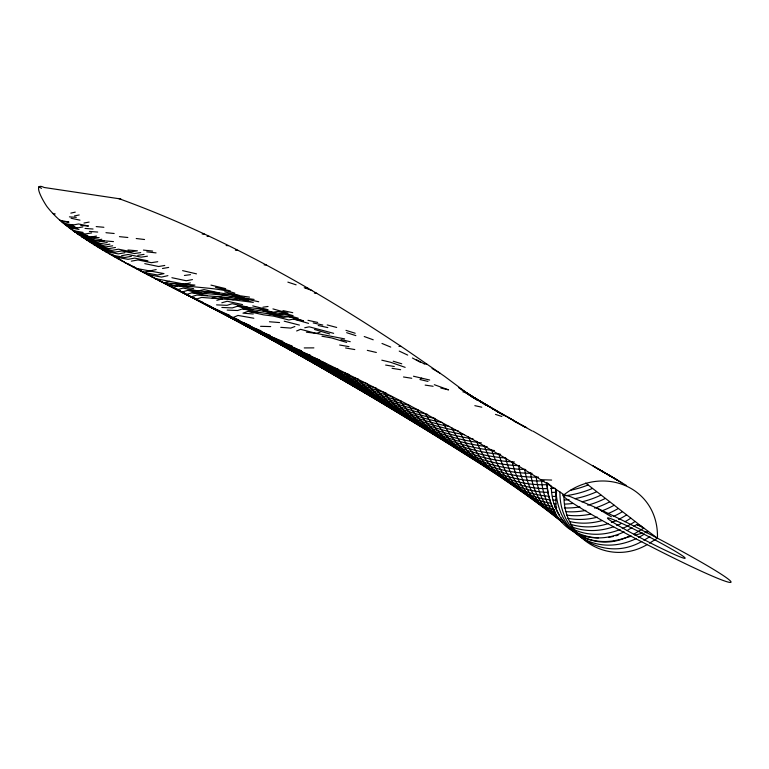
<?xml version="1.0" encoding="UTF-8"?>
<svg xmlns="http://www.w3.org/2000/svg" width="769" height="769" viewBox="0 0 769 769"><rect width="100%" height="100%" fill="white"/><g stroke="black" fill="none" stroke-linecap="round" stroke-linejoin="round"><path stroke-width="1.15" d="M421.595 378.137L419.961 379.54L427.977 381.414M627.196 530.514L632.003 527.505M633.916 526.304L636.799 524.496L639.414 524.775L657.457 538.194L649.44 543.183M643.913 540.338L649.872 536.647M647.431 544.433C609.384 567.003 562.504 538.858 564.004 494.765C602.521 464.313 658.898 486.796 657.457 538.194M634.012 534.051L643.826 528.092L636.799 524.496L641.615 526.429M624.168 531.812C609.692 538.944 592.178 540.174 577.24 533.676M641.875 541.405C604.405 562.975 558.852 534.964 559.995 492.016C437.426 412.126 302.4 354.115 172.516 287.491C136.478 268.679 99.422 250.838 66.99 226.057C59.559 220.53 52.782 214.013 47.082 206.736C44.698 203.525 31.02 181.061 44.189 187.492L120.868 198.998M629.898 535.772C593.082 555.324 551.065 526.871 551.354 486.191L547.095 482.701C547.672 501.676 556.083 522.151 573.491 531.475M296.642 330.968L300.602 329.324L316.165 333.381L344.647 338.889M294.873 326.517L290.749 328.094L280.752 327.334M227.191 310.09L237.621 310.522L242.639 308.792L252.934 309.657L283.184 313.944L298.257 318.212L258.192 312.233L247.926 311.378L242.975 313.156L253.261 313.992M252.751 305.899L268.045 309.705L237.4 306.225L232.305 307.917L221.857 307.465M254.097 299.42L223.568 295.133L202.785 293.258L192.269 292.701L186.348 294.498A680.93 578.269 -86.5 0 0 229.835 315.386M249.521 297.113L218.973 292.835L198.191 290.951L187.665 290.374L181.695 292.143A695.878 590.419 -87.2 0 0 210.466 306.264M320.067 332.246L316.165 333.381L306.427 332.179M221.808 302.784L227.23 301.237L242.543 304.591M631.541 536.147L623.726 538.348A75.987 61.241 -59.9 0 1 577.336 534.061M634.896 535.205L642.721 533.004M644.951 532.379L648.305 531.437A75.698 60.924 -59.9 0 1 646.383 532.773M185.589 293.643A741.095 626.812 -88.9 0 1 167.988 285.203L174.034 283.54C194.067 288.51 215.137 286.789 234.891 293.172M180.09 290.778A755.225 638.135 -89.5 0 1 163.489 282.934L169.555 281.31L184.531 284.146L194.922 285.097L189.059 286.395L167.988 285.203M216.829 300.323L222.52 298.862M212.109 297.939L217.838 296.517L232.872 299.785L253.309 302.4L238.448 298.757L232.872 299.785L201.593 297.42L195.759 299.295A652.698 555.122 -85.4 0 0 249.848 325.354M167.921 275.638L161.49 277.09L147.139 274.408A806.941 679.238 88.5 0 0 152.627 276.898M70.835 213.128L75.266 212.138M149.859 275.283A820.436 689.812 88 0 1 143.274 272.351L156.203 269.563M190.414 282.867L184.531 284.146L163.489 282.934M304.745 327.757L309.205 326.815L333.64 333.333M74.468 215.926L79.188 214.964M268.333 313.521L283.674 317.395L288.365 316.511L303.457 320.798L293.585 319.097L288.865 319.981L273.61 316.117L263.498 314.838L247.926 311.378M67.422 225.23A1092.701 895.549 77.9 0 1 65.125 224.596L72.94 225.019L78.611 223.971L88.483 226.019L80.735 225.452M83.984 223.039L89.127 222.087M192.461 279.589L186.242 280.743L171.891 277.705M124.895 252.713L118.378 253.895L105.497 251.521A957.251 794.646 83.2 0 0 107.747 252.367M121.579 255.693L128.135 254.501L141.15 257.154L147.446 256.192M131.403 256.298L124.799 257.5L111.707 255.087A932.701 776.2 84 0 0 115.984 256.74M131.326 261.162L138.016 259.941L151.33 262.681L157.751 261.7M283.184 313.944L278.416 314.8L263.094 310.955M238.736 319.904A666.54 566.513 -85.9 0 1 191.029 296.892L196.912 295.046L228.201 297.449L233.824 296.44L258.711 301.746M71.075 228.153A1082.156 887.686 78.4 0 1 68.874 227.518L76.967 227.97L82.869 226.932M96.538 236.054L90.367 237.14L79.111 235.035A1051.55 864.865 79.8 0 0 82.408 236.073M162.509 268.496L168.661 267.429M115.465 247.464L108.958 248.598L96.538 246.311A994.48 822.282 82 0 0 99.855 247.483M101.825 239.265L95.491 240.351L83.975 238.207A1031.123 849.947 80.5 0 0 86.224 238.948M164.777 265.449L158.616 266.516L144.755 263.642M113.466 241.61L104.507 240.88L98.096 241.966L86.445 239.813A1022.28 843.401 80.8 0 0 88.714 240.562M107.218 242.514L100.71 243.6L88.935 241.418A1014.263 837.403 81.1 0 0 91.078 242.148M91.617 232.93L85.33 233.968L74.631 231.95A1071.986 879.659 79.2 0 0 76.938 232.651M109.938 244.148L103.354 245.234L91.444 243.042A1006.996 831.904 81.4 0 0 93.616 243.783M112.687 245.801L106.026 246.887L93.981 244.667A1000.411 826.877 81.7 0 0 96.173 245.436M140.717 252.588L134.498 253.549L121.685 250.944L115.215 252.117L102.421 249.762A970.699 804.624 82.8 0 0 106.901 251.396M137.805 255.346L144.063 254.385M262.921 307.206L268.054 306.466M184.406 275.465L190.501 274.668M304.255 347.924L313.887 347.876M260.566 326.316L270.717 326.585M551.633 480.067L541.424 479.712A77.775 63.068 -60.9 0 0 562.35 522.353M216.56 304.87L227.038 305.341L232.2 303.697L247.714 307.11M61.433 221.693L68.979 222.097L59.655 220.251A1118.02 913.707 77.1 0 0 61.847 220.818M81.533 236.621L99.172 237.65L92.924 238.736L81.533 236.621A1040.851 857.079 80.1 0 0 83.754 237.333M86.445 239.813L104.507 240.88M69.421 216.858L76.304 217.339M85.032 228.422L93.049 229.027M89.406 231.421L97.701 232.065M269.448 321.759L279.551 322.567M127.962 250.002L137.391 250.809L131.22 251.771L118.493 249.185L112.072 250.348L99.384 248.012A985.002 815.169 82.3 0 0 102.719 249.214M96.202 226.586L103.882 227.288M105.968 232.699L114.177 233.497M119.435 236.65L127.856 237.496M143.447 250.079L152.675 251.098M146.744 251.848L156.059 252.886M136.219 238.515L144.553 239.524M228.201 297.449L248.647 300.064M425.17 385.106L433.12 386.278M403.494 376.983L411.742 378.271M392.084 368.313L400.639 369.706M385.644 365.073L394.305 366.496M339.667 345.012L348.972 346.636M345.589 347.973L354.807 349.568M321.971 336.236L331.487 337.908L346.665 342.426M253.847 318.241L237.986 315.434L233.19 317.491A547.691 467.408 -80.7 0 0 319.702 359.94M87.839 235.545L76.708 233.468A1063.306 873.344 79.5 0 0 79.976 234.468M143.274 272.351L157.558 275.023L163.98 273.601L135.642 268.304A849.361 712.229 87 0 0 141.121 270.669M83.139 232.44L72.69 230.469A1075.793 882.62 78.9 0 0 74.968 231.142M169.555 281.31L154.973 278.561A781.679 659.254 89.5 0 0 171.593 286.164M68.874 227.518L79.005 229.46M193.615 288.663L178.543 285.799L172.516 287.491A729.252 617.815 -87.8 0 0 190.078 296.055M187.665 290.374L202.785 293.258L208.601 291.893L223.568 295.133L229.229 294.143L244.023 297.738M192.269 292.701L207.428 295.584M76.967 227.97L66.99 226.057A1086.857 891.233 78.2 0 0 69.162 226.663M72.94 225.019L63.269 223.145A1099.824 900.73 77.6 0 0 65.538 223.75M65.125 224.596L74.939 226.49M147.908 260.826L134.69 258.115L128.048 259.326L114.86 256.894A921.483 767.683 84.4 0 0 119.157 258.576M282.934 310.599L292.758 312.685M71.094 218.252L79.966 220.155M218.973 292.835L204.045 289.615L198.191 290.951L183.089 288.077L177.091 289.807A711.421 602.963 -87.8 0 0 194.576 298.487M307.994 320.327L317.693 322.432M313.166 322.922L322.826 325.037M318.222 325.498L327.834 327.613M474.838 405.657L481.779 407.186M237.4 306.225L252.934 309.657M242.639 308.792L258.192 312.233M340.955 339.571L350.241 341.705M182.599 270.63L196.489 273.86M440.858 388.076L448.567 389.864L434.302 384.692M367.313 350.356L376.349 352.471M413.462 376.224L429.679 380.03M381.808 360.19L390.498 362.237L405.148 367.351M210.966 285.107L225.692 288.635M215.503 287.337L230.267 290.893M224.683 291.864L239.438 295.45M257.903 308.417L273.206 312.243L278.042 311.416L293.104 315.646M284.203 321.182L299.429 325.095M327.209 324.941L336.678 327.45M118.493 198.469C220.357 235.333 315.588 289.019 405.398 349.27L444.434 376.243L469.455 394.91M272.947 308.907L288 313.108M293.585 319.097L308.561 323.374M314.463 329.468L329.67 333.938M564.004 494.765L570.55 496.707L597.465 508.309A94.731 5.239 27.4 0 1 725.628 577.163A94.731 5.239 27.4 0 1 654.275 548.278A94.731 5.239 27.4 0 1 564.004 494.765L559.995 492.016M393.199 361.219L401.745 363.795M345.954 330.353L355.191 333.246M346.656 332.689L355.855 335.63M287.866 282.127L296.113 284.828M495.496 414.395L501.859 416.49M304.236 287.721L312.339 290.615M364.227 336.524L373.225 339.802M381.991 343.455L390.729 347.088M514.24 421.345L526.65 427.612M399.236 351.097L407.705 355.095M415.923 359.45L424.113 363.785M412.415 357.989L420.585 362.391M513.99 420.624L463.899 391.815M533.013 431.149L621.775 482.73M501.657 413.799L513.913 420.672M525.9 427.458L532.119 430.967M507.8 417.24L519.719 424.027M513.769 420.614L525.583 427.41L520.7 424.584M618.026 480.442L593.139 466.014L616.882 479.837M603.482 472.003L598.282 468.994L612.057 476.972M469.35 394.939L488.546 406.205L474.848 398.092L476.338 398.996M608.346 474.829L626.572 485.566M432.053 368.476L439.955 373.148M481.711 402.158L498.966 412.54L496.995 411.348M596.821 508.021L611.384 516.787M467.879 393.718L495.025 410.146M499.821 413.068L501.542 414.126M500.215 413.299L492.4 408.493L498.966 412.54M502.167 414.501L504.118 415.702M38.806 186.723L41.488 188.376M465.149 392.113L477.126 399.62M470.003 395.151L477.934 400.188M481.903 402.696L467.783 393.555M479.827 401.38L481.798 402.648M482.865 403.321L485.758 405.186M461.14 389.306L477.684 400.399M458.603 387.586L473.137 397.189L468.484 394.064M465.889 392.392L476.569 399.582L474.829 398.419M471.349 396.073L476.126 399.342M466.562 392.978L472.349 397.092M472.041 396.794L473.771 398.044M585.642 483.028L639.414 524.775M548.941 496.803L551.44 504.695A76.794 61.991 -60 0 0 555.708 513.077M546.528 483.038L548.143 494.265M366.938 383.558A471.926 402.937 -77.2 0 1 262.748 332.121M449.605 426.526A327.431 277.888 -70.5 0 1 329.891 365.515M644.441 534.051A75.698 60.924 -59.9 0 1 638.453 537.502M636.424 538.511A75.698 60.924 -59.9 0 1 555.843 489.19L555.968 508.03A75.987 61.241 -59.9 0 0 559.553 515.49M358.517 379.184A486.979 415.837 -77.9 0 1 256.538 329.065M401.399 401.255A415.25 354.019 -74.5 0 1 288.115 344.723M494.505 450.528A247.455 208.361 -66.9 0 1 375.503 388.556M427.699 414.424A370.543 315.338 -72.5 0 1 308.331 354.788M385.971 392.93A443.348 378.319 -75.9 0 1 275.331 338.341M464.486 434.629A301.15 254.972 -69.3 0 1 344.541 372.898M614.133 505.243A91.492 74.603 -60.6 0 1 601.502 511.01M590.679 514.115A91.492 74.603 -60.6 0 1 566.522 515.095M555.18 512.471A91.492 74.603 -60.6 0 1 512.241 461.736M609.634 501.849A95.269 77.823 -60.8 0 1 594.62 508.146M585.843 510.395A95.269 77.823 -60.8 0 1 566.157 511.654M554.449 509.78A95.269 77.823 -60.8 0 1 505.541 457.786M204.439 234.141A1137.899 928.529 75.9 0 1 202.18 234.045M55.214 213.945A1137.899 928.529 75.9 0 1 52.888 213.407M209.37 236.419A1133.871 925.54 76.1 0 1 207.063 236.314M481.375 442.896A275.677 232.796 -68.1 0 1 359.44 380.463M505.704 458.016A221.145 185.617 -65.8 0 1 391.911 396.891M409.733 405.561A400.659 341.407 -73.9 0 1 294.585 347.963M500.657 454.306A234.036 196.749 -66.3 0 1 383.673 392.699M465.178 391.815A502.57 429.131 -78.6 0 1 462.861 391.834M348.953 374.445A502.57 429.131 -78.6 0 1 250.377 326.037M514.394 461.958A208.784 174.928 -65.3 0 1 400.207 401.139M473.06 438.83A288.683 244.1 -68.7 0 1 351.962 376.656M519.479 465.697A196.922 164.701 -64.8 0 1 408.579 405.446M391.075 396.381A429.775 366.563 -75.2 0 1 281.694 341.513M146.023 273.206A834.971 701.097 87.5 0 1 139.439 270.323M592.226 488.536A116.677 96.038 -61.6 0 1 565.378 495.736M555.987 496.389A116.677 96.038 -61.6 0 1 552.498 496.389M549.018 496.236A116.677 96.038 -61.6 0 1 476.559 441.223M596.494 491.824A110.159 90.511 -61.4 0 1 574.827 498.687M569.07 499.59A110.159 90.511 -61.4 0 1 564.456 500.042M556.448 500.235A110.159 90.511 -61.4 0 1 553.036 500.081M549.662 499.783A110.159 90.511 -61.4 0 1 484.201 445.501M338.273 369.322A518.46 442.636 -79.4 0 1 244.311 323.076M635.069 521.478A77.775 63.068 -60.9 0 1 622.217 528.62M620.17 529.476A77.775 63.068 -60.9 0 1 574.597 529.889M630.791 518.2A79.726 64.567 -60.1 0 1 624.889 521.738M620.852 523.776A79.726 64.567 -60.1 0 1 616.757 525.563M613.643 526.736A79.726 64.567 -60.1 0 1 572.011 526.948M561.216 521.305A79.726 64.567 -60.1 0 1 536.118 476.376M177.745 289.346A769.952 649.853 89.9 0 1 159.029 280.695M157.261 279.339A794.041 669.059 89 0 1 151.041 276.475M316.693 293.229A970.699 804.624 82.8 0 1 314.338 293.124M307.696 287.962A994.48 822.282 82 0 1 305.38 287.866M458.209 430.784A314.06 266.237 -69.9 0 1 337.187 369.187M532.081 473.291A174.64 145.504 -63.9 0 1 425.507 414.222M202.862 302.332A711.421 602.963 -87.8 0 1 195.614 298.978M538.435 477.107A163.835 136.228 -63.4 0 1 434.245 418.759M525.775 469.494A185.55 154.896 -64.3 0 1 417.009 409.81M401.341 346.454A729.252 617.815 -87.8 0 1 398.948 346.377M195.268 298.449A729.252 617.815 -87.8 0 1 191.116 296.536M622.4 511.702A84.619 68.758 -60.4 0 1 613.268 516.537M601.723 520.709A84.619 68.758 -60.4 0 1 570.31 521.68M558.573 517.643A84.619 68.758 -60.4 0 1 524.679 469.263M626.562 514.942A81.85 66.394 -60.2 0 1 618.574 519.421M616.536 520.382A81.85 66.394 -60.2 0 1 611.365 522.516M608.221 523.593A81.85 66.394 -60.2 0 1 570.617 524.304M560.351 519.902A81.85 66.394 -60.2 0 1 530.581 472.897M487.162 446.626A261.431 220.453 -67.5 0 1 367.39 384.471M555.112 488.257A132.287 109.727 -63.9 0 1 550.652 488.536M547.317 488.623A132.287 109.727 -63.9 0 1 460.131 432.37M544.096 480.856A152.3 126.385 -63 0 1 443.29 423.45M546.711 484.672A141.852 117.474 -62.6 0 1 451.951 428.016M418.096 409.858A385.99 328.709 -73.2 0 1 301.256 351.298M426.718 364.016A637.886 542.914 -84.7 0 1 424.334 363.977M261.143 330.833A637.886 542.914 -84.7 0 1 200.767 301.804M270.409 335.486A622.304 530.033 -84.1 0 1 206.044 304.389M282.954 341.407A607.299 517.556 -83.4 0 1 211.36 307.014M292.22 346.06A592.822 505.444 -82.8 0 1 216.723 309.667M442.31 422.498A341.282 289.942 -71.1 0 1 322.644 361.901M138.449 269.092A865.952 724.907 86.4 0 1 131.874 266.314M134.7 267.064A878.967 734.933 86 0 1 128.135 264.334M121.271 259.999A910.9 759.589 84.8 0 1 118.032 258.711M129.923 264.623A891.511 744.575 85.5 0 1 124.472 262.383M124.491 261.864A900.922 751.899 85.2 0 1 121.242 260.537M113.908 255.308A944.601 785.178 83.6 0 1 108.592 253.299M435.004 418.461A355.653 302.428 -71.8 0 1 315.463 358.325M228.431 245.628A1118.02 913.707 77.1 0 1 226.134 245.532M237.784 250.329A1099.824 900.73 77.6 0 1 235.401 250.233M266.372 264.988A1071.986 879.659 79.2 0 1 264.132 264.882M73.007 229.643A1078.503 884.831 78.7 0 1 70.777 228.989M310.638 355.355A563.302 480.663 -81.4 0 1 227.586 315.059M326.642 363.824A532.821 454.835 -80 0 1 238.726 320.269M301.496 350.722A578.865 493.708 -82.1 0 1 222.126 312.349M376.464 388.258A457.392 390.441 -76.5 0 1 269.015 335.217M588.141 484.979A124.107 102.373 -61.9 0 1 570.819 490.209M556.612 492.189A124.107 102.373 -61.9 0 1 552.257 492.381M547.499 492.352A124.107 102.373 -61.9 0 1 468.571 436.975M618.305 508.492A87.897 71.546 -60.5 0 1 607.971 513.615M597.33 517.181A87.897 71.546 -60.5 0 1 567.849 518.354M555.804 514.73A87.897 71.546 -60.5 0 1 518.556 465.533M574.568 532.225A75.987 61.241 -59.9 0 1 560.755 517.479M605.193 498.485A99.403 81.351 -61 0 1 587.708 505.185M579.922 506.886A99.403 81.351 -61 0 1 564.379 507.944M556.775 507.28A99.403 81.351 -61 0 1 554.632 506.954M552.507 506.55A99.403 81.351 -61 0 1 498.773 453.816M618.161 535.166A76.794 61.991 -60 0 1 615.844 535.82M613.508 536.387A76.794 61.991 -60 0 1 608.856 537.252M598.455 537.858A76.794 61.991 -60 0 1 575.904 532.071M600.82 495.149A104.526 85.705 -61.2 0 1 581.854 501.84M572.79 503.474A104.526 85.705 -61.2 0 1 564.879 504.079M555.949 503.82A104.526 85.705 -61.2 0 1 553.747 503.599M550.46 503.147A104.526 85.705 -61.2 0 1 491.545 449.673M477.905 400.14L474.906 398.217L477.866 400.111M623.073 528.284A43.689 2.413 27.4 0 0 684.891 558.332A43.689 2.413 27.4 0 0 631.128 527.765A43.689 2.413 27.4 0 0 623.073 528.284"/></g></svg>
